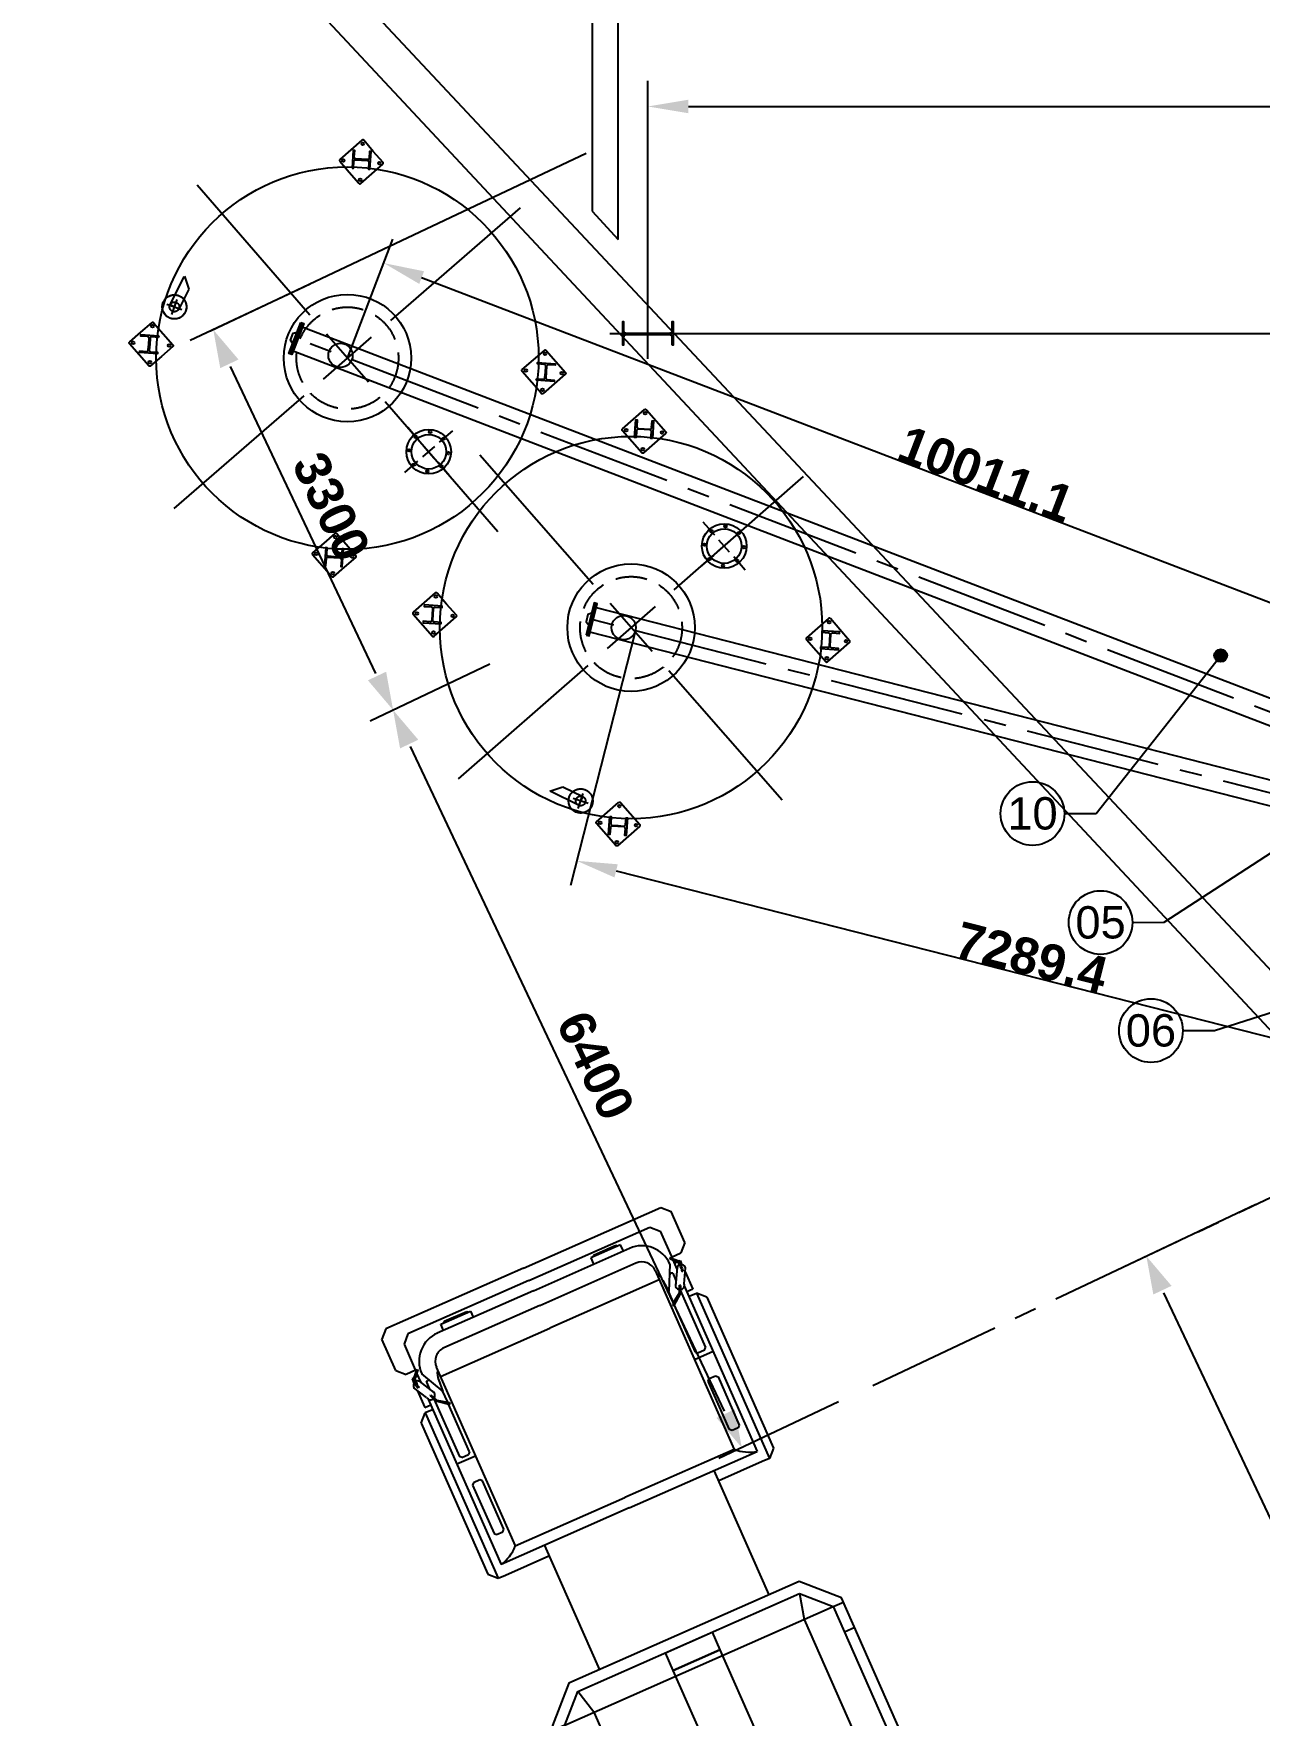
# Model space of a CAD drawing. Extents: x -115306 to 97263, y 46189 to 262006.
# Drawn here: x -52900 to -43281, y 212548 to 225740 of the extents above; entities that cross this region are included whole.
import ezdxf

# ---------------------------------------------------------------- set-up
doc = ezdxf.new("R2010")
doc.units = 0
doc.header["$LTSCALE"] = 508
doc.header["$PDMODE"] = 1
doc.header["$PDSIZE"] = -2
doc.linetypes.add('STYLE_02', pattern=[0.694427, 0.486069, -0.208359])
doc.linetypes.add('STYLE_06', pattern=[3.125, 2.083359, -0.347214, 0.347214, -0.347214])
doc.layers.get('0').update_dxf_attribs({"linetype": 'CONTINUOUS'})
doc.layers.get('DEFPOINTS').update_dxf_attribs({"linetype": 'CONTINUOUS'})
for name, color, linetype in [('CERCHAS', 211, 'CONTINUOUS'), ('COTAS', 30, 'CONTINUOUS'), ('cubierta2', 160, 'CONTINUOUS'), ('INSTALACION_NUEVA', 7, 'CONTINUOUS'), ('muro', 80, 'CONTINUOUS')]:
    doc.layers.add(name, color=color, linetype=linetype)
doc.styles.add('ARIAL-B', font='arialbd.ttf')
doc.styles.add('HELVETICA', font='')
doc.styles.get('HELVETICA').set_extended_font_data('Helvetica')
doc.dimstyles.new('ISO', dxfattribs={"dimtxt": 282.222222, "dimasz": 317.5, "dimexe": 200, "dimexo": 0, "dimgap": 1, "dimtad": 1, "dimdec": 1, "dimzin": 15, "dimdsep": 46, "dimtxsty": 'ARIAL-B', "dimblk": 'VW_FILLEDARROW', "dimcen": 0, "dimadec": 0, "dimazin": 0, "dimtfac": 1, "dimtdec": 1, "dimtix": 1, "dimtmove": 0, "dimatfit": 0, "dimldrblk": 'VW_FILLEDARROW', "dimfxl": 1, "dimtolj": 1, "dimtzin": 15, "dimarcsym": 0})

# ---------------------------------------------------------------- blocks, each defined once
blk = doc.blocks.new('VW_FILLEDARROW')
at = {"color": 0}
blk.add_solid([(0, 0), (-0.93, -0.249), (-0.93, 0.249)], dxfattribs=at)
blk = doc.blocks.new('*D1722')
at = {"layer": 'DEFPOINTS', "color": 0, "linetype": 'Continuous'}
for p in [(-43308, 216556), (-44168, 216150), (-39589, 208692)]:
    blk.add_point(p, dxfattribs=at)
at = {"layer": 'INSTALACION_NUEVA', "color": 0, "linetype": 'Continuous', "lineweight": -2}
for p, q in [((-43308, 216556), (-44348, 216064)), ((-40584, 208572), (-44032, 215863)), ((-39589, 208692), (-40629, 208200))]:
    blk.add_line(p, q, dxfattribs=at)
at = {"layer": 'INSTALACION_NUEVA', "color": 0, "linetype": 'Continuous', "lineweight": -2, "xscale": 317.5, "yscale": 317.5, "zscale": 317.5}
for p, rotation in [((-44168, 216150), 115.3107255779732), ((-40448, 208285), 295.3107255779732)]:
    blk.add_blockref('VW_FILLEDARROW', p, dxfattribs=dict(at, rotation=rotation))
at = {"layer": 'INSTALACION_NUEVA', "color": 0, "linetype": 'Continuous', "insert": (-42087, 212322), "char_height": 282.2, "attachment_point": 5, "rotation": 295.3107, "style": 'ARIAL-B'}
blk.add_mtext('\\A1;8700', dxfattribs=at)
blk = doc.blocks.new('*U686')
at = {"layer": 'INSTALACION_NUEVA', "color": 4, "linetype": 'Continuous'}
for p, q in [((-25601, -7792), (-24523, -7316)), ((-24523, -7316), (-24442, -7347)), ((-24334, -7591), (-24442, -7347)), ((-25558, -7889), (-24610, -7470)), ((-24610, -7470), (-24528, -7502)), ((-24528, -7502), (-24432, -7719)), ((-25523, -7969), (-24770, -7636)), ((-24839, -7608), (-25072, -7711)), ((-24876, -7614), (-25051, -7691)), ((-24862, -7619), (-24876, -7614)), ((-24817, -7657), (-24839, -7608)), ((-24334, -7591), (-24365, -7672)), ((-25472, -8084), (-24719, -7751)), ((-25072, -7711), (-25051, -7760)), ((-25051, -7691), (-25056, -7704)), ((-24451, -7759), (-24461, -7976)), ((-24455, -7710), (-24453, -7717)), ((-24382, -7738), (-24455, -7710)), ((-24452, -7716), (-24386, -7747)), ((-24439, -7705), (-24365, -7672)), ((-24429, -7727), (-24397, -7800)), ((-24418, -7753), (-24395, -7743)), ((-24386, -7747), (-24372, -7779)), ((-24384, -7738), (-24371, -7732)), ((-24352, -7792), (-24382, -7738)), ((-24372, -7780), (-24361, -7794)), ((-24371, -7732), (-24357, -7765)), ((-25601, -7792), (-26680, -8268)), ((-25558, -7889), (-26507, -8308)), ((-24535, -7883), (-25394, -8262)), ((-24567, -7810), (-23947, -9213)), ((-24506, -7889), (-24461, -7976)), ((-24455, -7843), (-24444, -7830)), ((-24429, -7832), (-24444, -7830)), ((-24429, -7832), (-24404, -7888)), ((-24395, -7786), (-24407, -7932)), ((-24361, -7794), (-24360, -7813)), ((-24360, -7813), (-24351, -7817)), ((-24352, -7793), (-24351, -7816)), ((-24340, -7914), (-24329, -7789)), ((-24332, -7821), (-24272, -7957)), ((-25523, -7969), (-26277, -8301)), ((-24424, -8062), (-24463, -7972)), ((-24379, -7987), (-24430, -8072)), ((-24371, -7993), (-24422, -8085)), ((-24378, -7924), (-24379, -7987)), ((-24369, -7928), (-24377, -7925)), ((-24369, -7927), (-24371, -7993)), ((-24370, -7965), (-24171, -8415)), ((-24339, -7931), (-23766, -9229)), ((-24272, -7957), (-24318, -7978)), ((-24301, -8012), (-24243, -7987)), ((-24243, -7987), (-23670, -9284)), ((-24162, -8018), (-24243, -7987)), ((-24162, -8018), (-23639, -9203)), ((-26250, -8232), (-26017, -8129)), ((-25472, -8084), (-26226, -8417)), ((-26222, -8208), (-26046, -8131)), ((-26046, -8131), (-26033, -8136)), ((-26017, -8129), (-25996, -8177)), ((-24430, -8073), (-24422, -8086)), ((-24252, -8451), (-24417, -8077)), ((-26680, -8268), (-26711, -8349)), ((-26507, -8308), (-26538, -8389)), ((-26253, -8642), (-25394, -8262)), ((-26229, -8280), (-26250, -8232)), ((-26227, -8221), (-26222, -8208)), ((-26603, -8594), (-26711, -8349)), ((-26538, -8389), (-26442, -8607)), ((-24259, -8507), (-24113, -8443)), ((-24179, -8435), (-24232, -8458)), ((-24179, -8435), (-24171, -8415)), ((-26285, -8569), (-25665, -9971)), ((-24252, -8451), (-24232, -8458)), ((-26603, -8594), (-26522, -8625)), ((-26449, -8593), (-26522, -8625)), ((-26461, -8655), (-26474, -8661)), ((-26474, -8661), (-26460, -8693)), ((-26462, -8657), (-26434, -8584)), ((-26443, -8716), (-26462, -8657)), ((-26431, -8590), (-26453, -8660)), ((-26453, -8660), (-26439, -8692)), ((-26428, -8640), (-26450, -8650)), ((-26439, -8615), (-26407, -8688)), ((-26439, -8692), (-26435, -8710)), ((-26433, -8584), (-26431, -8590)), ((-26418, -8679), (-26302, -8769)), ((-26400, -8620), (-26233, -8759)), ((-26362, -8685), (-26353, -8672)), ((-26362, -8685), (-26337, -8742)), ((-26335, -8674), (-26353, -8672)), ((-26267, -8666), (-26233, -8759)), ((-24151, -8679), (-24143, -8658)), ((-23984, -9058), (-24151, -8679)), ((-24143, -8658), (-24095, -8637)), ((-24095, -8637), (-24074, -8645)), ((-24074, -8645), (-23907, -9024)), ((-26361, -8806), (-26461, -8730)), ((-26442, -8716), (-26426, -8732)), ((-26435, -8710), (-26422, -8723)), ((-26435, -8749), (-26375, -8886)), ((-26422, -8723), (-26425, -8733)), ((-26349, -8819), (-25776, -10117)), ((-26332, -8794), (-26281, -8836)), ((-26331, -8794), (-26328, -8786)), ((-26328, -8785), (-26281, -8827)), ((-26303, -8818), (-26104, -9269)), ((-26281, -8827), (-26184, -8846)), ((-26281, -8836), (-26179, -8861)), ((-26195, -8844), (-26235, -8754)), ((-26404, -9008), (-26372, -8927)), ((-26375, -8886), (-26328, -8865)), ((-26315, -8902), (-26372, -8927)), ((-26372, -8927), (-25799, -10224)), ((-26023, -9233), (-26189, -8859)), ((-26183, -8846), (-26178, -8861)), ((-26404, -9008), (-25880, -10193)), ((-23963, -9066), (-23984, -9058)), ((-23915, -9044), (-23963, -9066)), ((-23907, -9024), (-23915, -9044)), ((-26023, -9233), (-26031, -9253)), ((-23947, -9213), (-24806, -9592)), ((-24771, -9673), (-23766, -9229)), ((-23639, -9203), (-23670, -9284)), ((-25977, -9266), (-26123, -9330)), ((-26084, -9276), (-26104, -9269)), ((-26084, -9276), (-26031, -9253)), ((-23728, -9309), (-24068, -9460)), ((-23670, -9284), (-23728, -9309)), ((-25992, -9475), (-26000, -9495)), ((-26000, -9495), (-25832, -9874)), ((-25943, -9453), (-25992, -9475)), ((-25923, -9461), (-25943, -9453)), ((-25755, -9840), (-25923, -9461)), ((-24106, -9380), (-23676, -10355)), ((-25665, -9971), (-24806, -9592)), ((-24771, -9673), (-25776, -10117)), ((-25832, -9874), (-25812, -9882)), ((-25812, -9882), (-25763, -9861)), ((-25763, -9861), (-25755, -9840)), ((-25435, -9966), (-25004, -10942)), ((-25742, -10199), (-25401, -10048)), ((-25880, -10193), (-25799, -10224)), ((-25799, -10224), (-25742, -10199)), ((-23434, -10344), (-23398, -10547)), ((-23170, -10446), (-23089, -10411)), ((-25277, -11377), (-23170, -10446)), ((-23398, -10547), (-20745, -16556)), ((-23001, -10610), (-23082, -10646)), ((-25049, -11276), (-25175, -11113)), ((-25049, -11276), (-22396, -17284)), ((-25277, -11377), (-25358, -11413)), ((-25270, -11612), (-25189, -11577))]:
    blk.add_line(p, q, dxfattribs=at)
for points in [[(-22668, -17503), (-20400, -16502), (-23104, -10378), (-23436, -10249), (-25244, -11048), (-25373, -11379)], [(-23434, -10344), (-23170, -10446), (-20517, -16455), (-22624, -17385), (-25277, -11377), (-25175, -11113)], [(-24121, -10648), (-24061, -10785), (-24427, -10947), (-24487, -10810)], [(-24061, -10785), (-23781, -11419), (-24147, -11581), (-24427, -10947)], [(-20494, -16388), (-20436, -16518), (-20480, -16537), (-20538, -16407)], [(-20400, -16502), (-20331, -16657), (-22600, -17659), (-22668, -17503)], [(-20440, -16509), (-20331, -16756), (-22527, -17725), (-22636, -17478)], [(-20499, -16573), (-20419, -16756), (-22468, -17661), (-22548, -17478)], [(-20852, -16728), (-20771, -16911), (-20835, -16940), (-20916, -16757)], [(-21492, -17011), (-21411, -17194), (-21475, -17222), (-21556, -17039)], [(-22645, -17338), (-22588, -17468), (-22632, -17487), (-22689, -17357)], [(-22132, -17294), (-22051, -17477), (-22116, -17505), (-22196, -17322)]]:
    blk.add_lwpolyline(points, close=True, dxfattribs=at)
for centre, radius, start, end in [((-24672, -7857), 241, 23.8256, 113.8256), ((-24672, -7857), 115, 23.8256, 113.8256), ((-24363, -7799), 35.4, 113.8904, 157.6793), ((-24363, -7799), 35.4, 17.6428, 97.8288), ((-24612, -7935), 115, 23.8256, 61.0304), ((-24373, -7925), 35, 157.5767, 262.2227), ((-24373, -7925), 35, 272.261, 18.8654), ((-26179, -8522), 241, 113.8256, 203.8256), ((-26179, -8522), 115, 113.8256, 203.8256), ((-26430, -8712), 35.4, 129.8222, 210.0077), ((-26430, -8712), 35.4, 69.9709, 113.7608), ((-26162, -8620), 115, 166.6208, 203.8256), ((-26330, -8789), 35, 208.7861, 315.3899), ((-26330, -8789), 35, 325.4288, 70.0746), ((-23829, -8918), 317, 248.0551, 281.5201), ((-25963, -9861), 317, 306.131, 339.5961)]:
    blk.add_arc(centre, radius, start, end, dxfattribs=at)
blk = doc.blocks.new('*D1736')
at = {"layer": 'COTAS', "color": 0, "linetype": 'Continuous', "lineweight": -2}
for p, q in [((-48080, 223589), (-48080, 225369)), ((-27409, 223589), (-27409, 225369)), ((-47762, 225169), (-27726, 225169))]:
    blk.add_line(p, q, dxfattribs=at)
at = {"layer": 'COTAS', "color": 0, "linetype": 'Continuous'}
for points in [[(-47762, 225222), (-47762, 225116), (-48080, 225169)], [(-27726, 225222), (-27726, 225116), (-27409, 225169)]]:
    blk.add_solid(points, dxfattribs=at)
at = {"layer": 'DEFPOINTS', "color": 0, "linetype": 'Continuous'}
for p in [(-27409, 225169), (-48080, 223589), (-27409, 223589)]:
    blk.add_point(p, dxfattribs=at)
at = {"layer": 'COTAS', "color": 0, "linetype": 'Continuous', "insert": (-37744, 225314), "char_height": 282.2, "attachment_point": 5, "style": 'ARIAL-B'}
blk.add_mtext('\\A1;20671', dxfattribs=at)
blk = doc.blocks.new('*U1218')
at = {"layer": 'INSTALACION_NUEVA', "color": 7, "linetype": 'Continuous'}
blk.add_lwpolyline([(-24949, 230), (-24874, 143), (-24873, 141), (-24872, 139), (-24871, 137), (-24871, 135), (-24872, 134), (-24872, 132), (-24873, 130), (-24875, 129), (-24961, 53), (-25048, -22), (-25050, -23), (-25052, -24), (-25054, -24), (-25055, -25), (-25057, -24), (-25059, -24), (-25061, -23), (-25062, -21), (-25138, 66), (-25213, 152), (-25214, 154), (-25215, 156), (-25216, 158), (-25216, 160), (-25215, 162), (-25215, 164), (-25214, 165), (-25212, 167), (-25125, 242), (-25039, 317), (-25037, 319), (-25035, 319), (-25033, 320), (-25031, 320), (-25029, 320), (-25027, 319), (-25026, 318), (-25024, 316), (-24949, 230)], close=True, dxfattribs=at)
at = {"layer": 'INSTALACION_NUEVA', "color": 4, "linetype": 'Continuous'}
for centre in [(-25034, 289), (-25185, 158), (-24902, 138), (-25053, 7)]:
    blk.add_circle(centre, 10.5, dxfattribs=at)
blk = doc.blocks.new('*U1219')
at = {"layer": 'INSTALACION_NUEVA', "color": 7, "linetype": 'Continuous'}
blk.add_lwpolyline([(-26381, 1878), (-26456, 1965), (-26458, 1966), (-26459, 1968), (-26461, 1968), (-26463, 1969), (-26465, 1968), (-26467, 1968), (-26469, 1967), (-26470, 1966), (-26557, 1891), (-26644, 1815), (-26645, 1814), (-26646, 1812), (-26647, 1810), (-26647, 1809), (-26647, 1807), (-26647, 1805), (-26646, 1803), (-26645, 1801), (-26570, 1714), (-26494, 1628), (-26493, 1626), (-26491, 1625), (-26489, 1624), (-26487, 1624), (-26485, 1624), (-26483, 1625), (-26482, 1625), (-26480, 1627), (-26393, 1702), (-26306, 1777), (-26305, 1779), (-26304, 1781), (-26303, 1782), (-26303, 1784), (-26303, 1786), (-26303, 1788), (-26304, 1790), (-26305, 1791), (-26381, 1878)], close=True, dxfattribs=at)
at = {"layer": 'INSTALACION_NUEVA', "color": 4, "linetype": 'Continuous'}
for centre in [(-26465, 1937), (-26616, 1806), (-26334, 1786), (-26485, 1655)]:
    blk.add_circle(centre, 10.5, dxfattribs=at)
blk = doc.blocks.new('*U1220')
at = {"layer": 'INSTALACION_NUEVA', "color": 7, "linetype": 'Continuous'}
blk.add_lwpolyline([(-28218, 283), (-28294, 369), (-28295, 371), (-28296, 373), (-28296, 375), (-28296, 377), (-28296, 379), (-28295, 380), (-28294, 382), (-28293, 384), (-28206, 459), (-28119, 534), (-28117, 535), (-28116, 536), (-28114, 537), (-28112, 537), (-28110, 536), (-28108, 536), (-28106, 535), (-28105, 533), (-28030, 447), (-27954, 360), (-27953, 358), (-27952, 356), (-27952, 354), (-27952, 352), (-27952, 350), (-27953, 349), (-27954, 347), (-27955, 346), (-28042, 270), (-28129, 195), (-28130, 194), (-28132, 193), (-28134, 192), (-28136, 192), (-28138, 193), (-28140, 193), (-28141, 194), (-28143, 196), (-28218, 283)], close=True, dxfattribs=at)
at = {"layer": 'INSTALACION_NUEVA', "color": 4, "linetype": 'Continuous'}
for centre in [(-28114, 506), (-28265, 375), (-27983, 355), (-28134, 224)]:
    blk.add_circle(centre, 10.5, dxfattribs=at)
blk = doc.blocks.new('*U1221')
at = {"layer": 'INSTALACION_NUEVA', "color": 7, "linetype": 'Continuous'}
blk.add_lwpolyline([(-26782, -1371), (-26707, -1458), (-26705, -1459), (-26704, -1460), (-26702, -1461), (-26700, -1461), (-26698, -1461), (-26696, -1461), (-26694, -1460), (-26693, -1459), (-26606, -1383), (-26519, -1308), (-26518, -1307), (-26517, -1305), (-26516, -1303), (-26516, -1301), (-26516, -1299), (-26516, -1297), (-26517, -1296), (-26518, -1294), (-26593, -1207), (-26669, -1120), (-26670, -1119), (-26672, -1118), (-26674, -1117), (-26676, -1117), (-26678, -1117), (-26680, -1117), (-26681, -1118), (-26683, -1119), (-26770, -1195), (-26857, -1270), (-26858, -1272), (-26859, -1273), (-26860, -1275), (-26860, -1277), (-26860, -1279), (-26860, -1281), (-26859, -1283), (-26858, -1284), (-26782, -1371)], close=True, dxfattribs=at)
at = {"layer": 'INSTALACION_NUEVA', "color": 4, "linetype": 'Continuous'}
for centre in [(-26678, -1148), (-26829, -1279), (-26547, -1299), (-26698, -1430)]:
    blk.add_circle(centre, 10.5, dxfattribs=at)
blk = doc.blocks.new('*U1222')
at = {"layer": 'INSTALACION_NUEVA', "color": 7, "linetype": 'Continuous'}
blk.add_circle((-26584, 256), 500, dxfattribs=at)
at = {"layer": 'INSTALACION_NUEVA', "color": 5, "linetype": 'STYLE_02'}
blk.add_circle((-26584, 256), 400, dxfattribs=at)
blk = doc.blocks.new('*U1223')
at = {"layer": 'INSTALACION_NUEVA', "color": 6, "linetype": 'Continuous'}
for p, q in [((-28001, 678), (-27883, 637)), ((-27962, 599), (-27921, 717))]:
    blk.add_line(p, q, dxfattribs=at)
blk = doc.blocks.new('*U1224')
at = {"layer": 'INSTALACION_NUEVA', "color": 4, "linetype": 'STYLE_02'}
blk.add_lwpolyline([(-27863, 898), (-27829, 796), (-27908, 641), (-27976, 675)], close=True, dxfattribs=at)
for radius in [95, 38.1]:
    blk.add_circle((-27942, 658), radius, dxfattribs=at)
at = {"layer": 'INSTALACION_NUEVA', "color": 6}
blk.add_blockref('*U1223', (0, 0), dxfattribs=at)
blk = doc.blocks.new('*U1225')
at = {"layer": 'INSTALACION_NUEVA', "color": 4, "linetype": 'Continuous'}
for p, q in [((-26020, -393), (-26110, -289)), ((-25861, -404), (-25758, -314)), ((-25993, -519), (-25899, -437)), ((-25987, -431), (-25905, -525)), ((-26135, -642), (-26031, -552)), ((-25782, -667), (-25873, -563))]:
    blk.add_line(p, q, dxfattribs=at)
blk = doc.blocks.new('*U1226')
at = {"layer": 'INSTALACION_NUEVA', "color": 7, "linetype": 'Continuous'}
blk.add_circle((-25946, -478), 175, dxfattribs=at)
at = {"layer": 'INSTALACION_NUEVA', "color": 4, "linetype": 'Continuous'}
for centre, radius in [((-25946, -478), 136), ((-26048, -361), 10), ((-25935, -323), 9.97), ((-25829, -376), 10), ((-26101, -467), 9.9), ((-25792, -489), 10), ((-26063, -580), 10), ((-25957, -632), 9.97), ((-25845, -595), 10)]:
    blk.add_circle(centre, radius, dxfattribs=at)
at = {"layer": 'INSTALACION_NUEVA', "color": 4}
blk.add_blockref('*U1225', (0, 0), dxfattribs=at)
blk = doc.blocks.new('*U1227')
at = {"layer": 'INSTALACION_NUEVA', "color": 4, "linetype": 'Continuous'}
for p, q in [((-27764, 1615), (-26879, 596)), ((-26244, 551), (-25225, 1436)), ((-26772, 92), (-26395, 420)), ((-26420, 67), (-26748, 445)), ((-27943, -924), (-26923, -39)), ((-26289, -84), (-25403, -1103))]:
    blk.add_line(p, q, dxfattribs=at)
blk = doc.blocks.new('*U1228')
at = {"layer": 'INSTALACION_NUEVA', "color": 7, "linetype": 'Continuous'}
for points in [[(-26548, 1747), (-26537, 1747), (-26533, 1800), (-26533, 1802), (-26532, 1805), (-26530, 1807), (-26529, 1809), (-26527, 1810), (-26524, 1811), (-26522, 1812), (-26519, 1812), (-26519, 1812), (-26474, 1809), (-26428, 1806), (-26426, 1805), (-26423, 1804), (-26421, 1803), (-26419, 1801), (-26418, 1799), (-26417, 1797), (-26416, 1794), (-26416, 1792), (-26416, 1792), (-26420, 1738), (-26409, 1738), (-26399, 1877), (-26410, 1878), (-26414, 1825), (-26414, 1822), (-26415, 1820), (-26416, 1818), (-26418, 1816), (-26420, 1814), (-26423, 1813), (-26425, 1813), (-26428, 1813), (-26473, 1816), (-26519, 1819), (-26521, 1819), (-26523, 1820), (-26526, 1822), (-26528, 1823), (-26529, 1825), (-26530, 1828), (-26531, 1830), (-26531, 1833), (-26527, 1886), (-26538, 1887), (-26548, 1747)], [(-28065, 430), (-28066, 419), (-28119, 422), (-28122, 422), (-28124, 422), (-28127, 421), (-28129, 419), (-28131, 417), (-28132, 415), (-28133, 413), (-28133, 410), (-28133, 410), (-28136, 365), (-28140, 319), (-28140, 317), (-28139, 314), (-28138, 312), (-28136, 310), (-28135, 308), (-28132, 307), (-28130, 306), (-28128, 306), (-28128, 306), (-28074, 302), (-28075, 290), (-28215, 300), (-28214, 312), (-28161, 308), (-28158, 308), (-28156, 308), (-28153, 309), (-28151, 311), (-28149, 313), (-28148, 315), (-28147, 317), (-28147, 320), (-28143, 365), (-28140, 411), (-28140, 413), (-28141, 416), (-28142, 418), (-28143, 420), (-28145, 422), (-28147, 423), (-28150, 424), (-28152, 425), (-28206, 428), (-28205, 440), (-28065, 430)], [(-25102, 82), (-25101, 94), (-25048, 90), (-25046, 90), (-25043, 91), (-25041, 91), (-25039, 93), (-25037, 95), (-25036, 97), (-25034, 99), (-25034, 102), (-25034, 102), (-25031, 147), (-25028, 193), (-25028, 195), (-25028, 198), (-25029, 200), (-25031, 202), (-25033, 204), (-25035, 205), (-25037, 206), (-25040, 207), (-25040, 207), (-25093, 210), (-25092, 222), (-24953, 212), (-24953, 201), (-25007, 204), (-25009, 204), (-25012, 204), (-25014, 203), (-25016, 201), (-25018, 199), (-25019, 197), (-25020, 195), (-25021, 192), (-25024, 147), (-25027, 101), (-25027, 99), (-25027, 97), (-25025, 94), (-25024, 92), (-25022, 90), (-25020, 89), (-25018, 88), (-25015, 88), (-24962, 84), (-24962, 72), (-25102, 82)], [(-26615, -1240), (-26626, -1239), (-26630, -1293), (-26630, -1295), (-26631, -1297), (-26633, -1300), (-26634, -1302), (-26636, -1303), (-26639, -1304), (-26641, -1305), (-26644, -1305), (-26644, -1305), (-26689, -1302), (-26735, -1298), (-26737, -1298), (-26740, -1297), (-26742, -1296), (-26744, -1294), (-26745, -1292), (-26746, -1289), (-26747, -1287), (-26747, -1284), (-26747, -1284), (-26743, -1231), (-26754, -1230), (-26764, -1370), (-26753, -1371), (-26749, -1317), (-26749, -1315), (-26748, -1313), (-26747, -1310), (-26745, -1308), (-26743, -1307), (-26740, -1306), (-26738, -1305), (-26735, -1305), (-26690, -1309), (-26644, -1312), (-26642, -1312), (-26640, -1313), (-26637, -1314), (-26635, -1316), (-26634, -1318), (-26633, -1321), (-26632, -1323), (-26632, -1326), (-26636, -1379), (-26625, -1380), (-26615, -1240)]]:
    blk.add_lwpolyline(points, close=True, dxfattribs=at)
blk.add_circle((-26584, 256), 1500, dxfattribs=at)
at = {"layer": 'INSTALACION_NUEVA', "color": 1, "linetype": 'Continuous'}
blk.add_circle((-27942, 658), 95, dxfattribs=at)
at = {"layer": 'INSTALACION_NUEVA', "color": 4}
for name in ['*U1219', '*U1227', '*U1224', '*U1220', '*U1218', '*U1226', '*U1221']:
    blk.add_blockref(name, (0, 0), dxfattribs=at)
at = {"layer": 'INSTALACION_NUEVA', "color": 6}
blk.add_blockref('*U1222', (0, 0), dxfattribs=at)
blk = doc.blocks.new('*U1229')
at = {"layer": 'INSTALACION_NUEVA', "color": 7}
blk.add_blockref('*U1228', (0, 0), dxfattribs=at)
blk = doc.blocks.new('*D1738')
at = {"layer": 'DEFPOINTS', "color": 0, "linetype": 'Continuous'}
for p in [(-49320, 220793), (-50079, 220434), (-46583, 215007)]:
    blk.add_point(p, dxfattribs=at)
at = {"layer": 'INSTALACION_NUEVA', "color": 0, "linetype": 'Continuous', "lineweight": -2}
for p, q in [((-49320, 220793), (-50260, 220348)), ((-47479, 214935), (-49943, 220147)), ((-46583, 215007), (-47524, 214563))]:
    blk.add_line(p, q, dxfattribs=at)
at = {"layer": 'INSTALACION_NUEVA', "color": 0, "linetype": 'Continuous', "lineweight": -2, "xscale": 317.5, "yscale": 317.5, "zscale": 317.5}
for p, rotation in [((-50079, 220434), 115.3107255779733), ((-47343, 214648), 295.3107255779733)]:
    blk.add_blockref('VW_FILLEDARROW', p, dxfattribs=dict(at, rotation=rotation))
at = {"layer": 'INSTALACION_NUEVA', "color": 0, "linetype": 'Continuous', "insert": (-48490, 217645), "char_height": 282.2, "attachment_point": 5, "rotation": 295.3107, "style": 'ARIAL-B'}
blk.add_mtext('\\A1;6400', dxfattribs=at)
blk = doc.blocks.new('*D1740')
at = {"layer": 'DEFPOINTS', "color": 0, "linetype": 'Continuous'}
for p in [(-50730, 223776), (-51490, 223417), (-49320, 220793)]:
    blk.add_point(p, dxfattribs=at)
at = {"layer": 'INSTALACION_NUEVA', "color": 0, "linetype": 'Continuous', "lineweight": -2}
for p, q in [((-50730, 223776), (-51671, 223332)), ((-50215, 220721), (-51354, 223130)), ((-49320, 220793), (-50260, 220348))]:
    blk.add_line(p, q, dxfattribs=at)
at = {"layer": 'INSTALACION_NUEVA', "color": 0, "linetype": 'Continuous', "lineweight": -2, "xscale": 317.5, "yscale": 317.5, "zscale": 317.5}
for p, rotation in [((-51490, 223417), 115.3107255779811), ((-50079, 220434), 295.3107255779811)]:
    blk.add_blockref('VW_FILLEDARROW', p, dxfattribs=dict(at, rotation=rotation))
at = {"layer": 'INSTALACION_NUEVA', "color": 0, "linetype": 'Continuous', "insert": (-50564, 222030), "char_height": 282.2, "attachment_point": 5, "rotation": 295.3107, "style": 'ARIAL-B'}
blk.add_mtext('\\A1;3300', dxfattribs=at)
blk = doc.blocks.new('*U1136')
at = {"layer": 'INSTALACION_NUEVA', "color": 4, "linetype": 'Continuous'}
blk.add_line((-26896, 593), (-27012, 360), dxfattribs=at)
for points in [[(-26908, 599), (-26885, 588), (-27001, 355), (-27024, 366)], [(-26972, 413), (-27002, 467), (-26975, 521), (-26914, 530)]]:
    blk.add_lwpolyline(points, close=True, dxfattribs=at)
blk = doc.blocks.new('*U1138')
at = {"layer": 'INSTALACION_NUEVA', "color": 4, "linetype": 'STYLE_06'}
blk.add_line((-17064, -4456), (-26943, 471), dxfattribs=at)
at = {"layer": 'INSTALACION_NUEVA', "color": 7, "linetype": 'Continuous'}
blk.add_lwpolyline([(-17042, -4355), (-26899, 561), (-26988, 382), (-17131, -4534)], close=True, dxfattribs=at)
at = {"layer": 'INSTALACION_NUEVA', "color": 4, "linetype": 'Continuous'}
blk.add_circle((-26622, 311), 95, dxfattribs=at)
at = {"layer": 'INSTALACION_NUEVA', "color": 4}
blk.add_blockref('*U1136', (0, 0), dxfattribs=at)
blk = doc.blocks.new('*U1139')
at = {"layer": 'INSTALACION_NUEVA', "color": 7, "linetype": 'Continuous'}
blk.add_lwpolyline([(-23112, -2038), (-23015, -2099), (-23013, -2100), (-23012, -2102), (-23011, -2103), (-23010, -2105), (-23010, -2107), (-23010, -2109), (-23011, -2111), (-23012, -2113), (-23072, -2210), (-23133, -2308), (-23134, -2310), (-23136, -2311), (-23137, -2312), (-23139, -2313), (-23141, -2313), (-23143, -2313), (-23145, -2312), (-23147, -2311), (-23244, -2251), (-23342, -2190), (-23344, -2189), (-23345, -2187), (-23346, -2185), (-23347, -2184), (-23347, -2182), (-23347, -2180), (-23346, -2178), (-23345, -2176), (-23285, -2078), (-23224, -1981), (-23223, -1979), (-23221, -1978), (-23219, -1977), (-23218, -1976), (-23216, -1976), (-23214, -1976), (-23212, -1977), (-23210, -1978), (-23112, -2038)], close=True, dxfattribs=at)
at = {"layer": 'INSTALACION_NUEVA', "color": 4, "linetype": 'Continuous'}
for centre in [(-23211, -2007), (-23041, -2112), (-23316, -2177), (-23146, -2282)]:
    blk.add_circle(centre, 10.5, dxfattribs=at)
blk = doc.blocks.new('*U1140')
at = {"layer": 'INSTALACION_NUEVA', "color": 7, "linetype": 'Continuous'}
blk.add_lwpolyline([(-24967, -885), (-25064, -825), (-25066, -824), (-25068, -823), (-25070, -823), (-25072, -823), (-25074, -824), (-25075, -825), (-25077, -826), (-25078, -828), (-25139, -925), (-25200, -1023), (-25201, -1025), (-25201, -1027), (-25201, -1029), (-25201, -1031), (-25200, -1032), (-25199, -1034), (-25198, -1036), (-25196, -1037), (-25099, -1098), (-25001, -1158), (-24999, -1159), (-24998, -1160), (-24995, -1160), (-24994, -1159), (-24992, -1159), (-24990, -1158), (-24989, -1157), (-24987, -1155), (-24927, -1057), (-24866, -960), (-24865, -958), (-24865, -956), (-24864, -954), (-24865, -952), (-24865, -950), (-24866, -949), (-24868, -947), (-24869, -946), (-24967, -885)], close=True, dxfattribs=at)
at = {"layer": 'INSTALACION_NUEVA', "color": 4, "linetype": 'Continuous'}
for centre in [(-25065, -854), (-25171, -1023), (-24895, -959), (-25001, -1129)]:
    blk.add_circle(centre, 10.5, dxfattribs=at)
blk = doc.blocks.new('*U1141')
at = {"layer": 'INSTALACION_NUEVA', "color": 7, "linetype": 'Continuous'}
blk.add_lwpolyline([(-26252, -2952), (-26350, -2891), (-26351, -2890), (-26352, -2889), (-26353, -2887), (-26354, -2885), (-26354, -2883), (-26354, -2881), (-26354, -2879), (-26353, -2877), (-26292, -2780), (-26231, -2682), (-26230, -2681), (-26229, -2679), (-26227, -2678), (-26225, -2678), (-26223, -2677), (-26221, -2678), (-26219, -2678), (-26218, -2679), (-26120, -2740), (-26022, -2800), (-26021, -2801), (-26019, -2803), (-26018, -2805), (-26018, -2807), (-26018, -2808), (-26018, -2810), (-26018, -2812), (-26019, -2814), (-26080, -2912), (-26140, -3009), (-26142, -3011), (-26143, -3012), (-26145, -3013), (-26147, -3014), (-26149, -3014), (-26151, -3014), (-26152, -3013), (-26154, -3013), (-26252, -2952)], close=True, dxfattribs=at)
at = {"layer": 'INSTALACION_NUEVA', "color": 4, "linetype": 'Continuous'}
for centre in [(-26218, -2708), (-26324, -2878), (-26048, -2814), (-26154, -2983)]:
    blk.add_circle(centre, 10.5, dxfattribs=at)
blk = doc.blocks.new('*U1142')
at = {"layer": 'INSTALACION_NUEVA', "color": 7, "linetype": 'Continuous'}
blk.add_lwpolyline([(-24392, -4108), (-24294, -4169), (-24292, -4170), (-24291, -4171), (-24289, -4171), (-24287, -4170), (-24285, -4170), (-24283, -4169), (-24282, -4168), (-24281, -4166), (-24220, -4068), (-24159, -3971), (-24158, -3969), (-24158, -3967), (-24158, -3965), (-24158, -3963), (-24158, -3961), (-24159, -3960), (-24161, -3958), (-24162, -3957), (-24260, -3896), (-24358, -3835), (-24359, -3835), (-24361, -3834), (-24363, -3834), (-24365, -3834), (-24367, -3835), (-24369, -3836), (-24370, -3837), (-24371, -3839), (-24432, -3936), (-24493, -4034), (-24494, -4036), (-24494, -4038), (-24494, -4040), (-24494, -4041), (-24494, -4043), (-24492, -4045), (-24491, -4047), (-24490, -4048), (-24392, -4108)], close=True, dxfattribs=at)
at = {"layer": 'INSTALACION_NUEVA', "color": 4, "linetype": 'Continuous'}
for centre in [(-24358, -3865), (-24464, -4034), (-24188, -3970), (-24294, -4140)]:
    blk.add_circle(centre, 10.5, dxfattribs=at)
blk = doc.blocks.new('*U1143')
at = {"layer": 'INSTALACION_NUEVA', "color": 7, "linetype": 'Continuous'}
blk.add_circle((-24682, -2495), 500, dxfattribs=at)
at = {"layer": 'INSTALACION_NUEVA', "color": 5, "linetype": 'STYLE_02'}
blk.add_circle((-24682, -2495), 400, dxfattribs=at)
blk = doc.blocks.new('*U1144')
at = {"layer": 'INSTALACION_NUEVA', "color": 6, "linetype": 'Continuous'}
for p, q in [((-26100, -2574), (-26096, -2449)), ((-26161, -2510), (-26036, -2514))]:
    blk.add_line(p, q, dxfattribs=at)
blk = doc.blocks.new('*U1145')
at = {"layer": 'INSTALACION_NUEVA', "color": 4, "linetype": 'STYLE_02'}
blk.add_lwpolyline([(-26094, -2259), (-26032, -2347), (-26061, -2518), (-26136, -2505)], close=True, dxfattribs=at)
for radius in [95, 38.1]:
    blk.add_circle((-26098, -2512), radius, dxfattribs=at)
at = {"layer": 'INSTALACION_NUEVA', "color": 6}
blk.add_blockref('*U1144', (0, 0), dxfattribs=at)
blk = doc.blocks.new('*U1146')
at = {"layer": 'INSTALACION_NUEVA', "color": 4, "linetype": 'Continuous'}
for p, q in [((-23952, -2949), (-24069, -2876)), ((-23797, -2913), (-23725, -2796)), ((-23910, -2975), (-23804, -3041)), ((-23890, -3061), (-23824, -2955)), ((-23989, -3221), (-23916, -3104)), ((-23644, -3140), (-23761, -3068))]:
    blk.add_line(p, q, dxfattribs=at)
blk = doc.blocks.new('*U1147')
at = {"layer": 'INSTALACION_NUEVA', "color": 7, "linetype": 'Continuous'}
blk.add_circle((-23857, -3008), 175, dxfattribs=at)
at = {"layer": 'INSTALACION_NUEVA', "color": 4, "linetype": 'Continuous'}
for centre, radius in [((-23857, -3008), 136), ((-23892, -2857), 9.97), ((-23775, -2877), 10), ((-24008, -3044), 9.9), ((-23988, -2927), 10), ((-23706, -2973), 10), ((-23939, -3140), 10), ((-23821, -3159), 9.97), ((-23725, -3090), 10)]:
    blk.add_circle(centre, radius, dxfattribs=at)
at = {"layer": 'INSTALACION_NUEVA', "color": 4}
blk.add_blockref('*U1146', (0, 0), dxfattribs=at)
blk = doc.blocks.new('*U1148')
at = {"layer": 'INSTALACION_NUEVA', "color": 4, "linetype": 'Continuous'}
for p, q in [((-24444, -2113), (-23732, -967)), ((-26211, -1545), (-25064, -2258)), ((-24470, -2627), (-24894, -2363)), ((-24814, -2707), (-24550, -2283)), ((-24300, -2733), (-23154, -3446)), ((-25633, -4024), (-24920, -2877))]:
    blk.add_line(p, q, dxfattribs=at)
blk = doc.blocks.new('*U1149')
at = {"layer": 'INSTALACION_NUEVA', "color": 7, "linetype": 'Continuous'}
for points in [[(-25088, -1060), (-25077, -1057), (-25089, -1005), (-25090, -1003), (-25089, -1000), (-25089, -998), (-25087, -995), (-25086, -993), (-25084, -992), (-25082, -990), (-25079, -989), (-25079, -989), (-25035, -979), (-24991, -969), (-24988, -968), (-24986, -969), (-24983, -969), (-24981, -970), (-24979, -972), (-24977, -974), (-24976, -976), (-24975, -978), (-24975, -978), (-24963, -1030), (-24952, -1028), (-24984, -892), (-24995, -894), (-24983, -946), (-24982, -949), (-24982, -951), (-24983, -954), (-24984, -956), (-24986, -958), (-24988, -960), (-24990, -961), (-24992, -962), (-25037, -972), (-25081, -982), (-25083, -983), (-25086, -983), (-25089, -982), (-25091, -981), (-25093, -979), (-25095, -977), (-25096, -975), (-25097, -973), (-25109, -921), (-25120, -923), (-25088, -1060)], [(-23215, -2224), (-23218, -2213), (-23166, -2201), (-23163, -2200), (-23161, -2199), (-23159, -2197), (-23158, -2195), (-23156, -2193), (-23156, -2190), (-23156, -2188), (-23156, -2185), (-23156, -2185), (-23166, -2141), (-23177, -2097), (-23177, -2094), (-23179, -2092), (-23181, -2090), (-23183, -2088), (-23185, -2087), (-23187, -2087), (-23190, -2087), (-23192, -2087), (-23192, -2087), (-23244, -2099), (-23247, -2088), (-23111, -2056), (-23108, -2067), (-23160, -2079), (-23163, -2080), (-23165, -2081), (-23167, -2083), (-23168, -2085), (-23169, -2087), (-23170, -2090), (-23170, -2093), (-23170, -2095), (-23160, -2139), (-23149, -2184), (-23148, -2186), (-23147, -2188), (-23145, -2190), (-23143, -2192), (-23141, -2193), (-23139, -2194), (-23136, -2194), (-23134, -2193), (-23082, -2181), (-23079, -2192), (-23215, -2224)], [(-26149, -2766), (-26146, -2777), (-26198, -2789), (-26201, -2790), (-26203, -2791), (-26205, -2793), (-26207, -2795), (-26208, -2797), (-26208, -2800), (-26209, -2802), (-26208, -2805), (-26208, -2805), (-26198, -2849), (-26188, -2894), (-26187, -2896), (-26185, -2898), (-26184, -2900), (-26182, -2902), (-26180, -2903), (-26177, -2903), (-26174, -2904), (-26172, -2903), (-26172, -2903), (-26120, -2891), (-26117, -2902), (-26254, -2934), (-26256, -2923), (-26204, -2911), (-26202, -2910), (-26200, -2909), (-26198, -2907), (-26196, -2905), (-26195, -2903), (-26194, -2900), (-26194, -2898), (-26194, -2895), (-26205, -2851), (-26215, -2806), (-26216, -2804), (-26217, -2802), (-26219, -2800), (-26221, -2798), (-26223, -2797), (-26226, -2797), (-26228, -2796), (-26231, -2797), (-26283, -2809), (-26285, -2798), (-26149, -2766)], [(-24271, -3934), (-24282, -3937), (-24270, -3988), (-24269, -3991), (-24270, -3994), (-24270, -3996), (-24271, -3998), (-24273, -4001), (-24275, -4002), (-24277, -4004), (-24279, -4004), (-24279, -4004), (-24324, -4015), (-24368, -4025), (-24371, -4025), (-24373, -4025), (-24376, -4025), (-24378, -4023), (-24380, -4022), (-24382, -4020), (-24383, -4018), (-24384, -4015), (-24384, -4015), (-24396, -3963), (-24407, -3966), (-24375, -4102), (-24364, -4100), (-24376, -4047), (-24376, -4045), (-24376, -4043), (-24376, -4040), (-24375, -4038), (-24373, -4036), (-24371, -4034), (-24369, -4033), (-24366, -4032), (-24322, -4021), (-24278, -4011), (-24275, -4011), (-24273, -4011), (-24270, -4012), (-24268, -4013), (-24266, -4014), (-24264, -4016), (-24263, -4018), (-24262, -4021), (-24250, -4073), (-24239, -4070), (-24271, -3934)]]:
    blk.add_lwpolyline(points, close=True, dxfattribs=at)
blk.add_circle((-24682, -2495), 1500, dxfattribs=at)
at = {"layer": 'INSTALACION_NUEVA', "color": 1, "linetype": 'Continuous'}
blk.add_circle((-26098, -2512), 95, dxfattribs=at)
at = {"layer": 'INSTALACION_NUEVA', "color": 4}
for name in ['*U1140', '*U1148', '*U1139', '*U1145', '*U1141', '*U1147', '*U1142']:
    blk.add_blockref(name, (0, 0), dxfattribs=at)
at = {"layer": 'INSTALACION_NUEVA', "color": 6}
blk.add_blockref('*U1143', (0, 0), dxfattribs=at)
blk = doc.blocks.new('*U1150')
at = {"layer": 'INSTALACION_NUEVA', "color": 7}
blk.add_blockref('*U1149', (0, 0), dxfattribs=at)
blk = doc.blocks.new('*U1133')
at = {"layer": 'INSTALACION_NUEVA', "color": 4, "linetype": 'Continuous'}
blk.add_line((-25003, -2469), (-24927, -2221), dxfattribs=at)
for points in [[(-25015, -2466), (-24991, -2473), (-24915, -2224), (-24939, -2217)], [(-24934, -2286), (-24992, -2305), (-25010, -2363), (-24972, -2411)]]:
    blk.add_lwpolyline(points, close=True, dxfattribs=at)
blk = doc.blocks.new('*U1134')
at = {"layer": 'INSTALACION_NUEVA', "color": 4, "linetype": 'Continuous'}
blk.add_line((-17593, -4748), (-17517, -4499), dxfattribs=at)
for points in [[(-17581, -4751), (-17605, -4744), (-17529, -4496), (-17505, -4503)], [(-17548, -4558), (-17510, -4606), (-17528, -4663), (-17586, -4682)]]:
    blk.add_lwpolyline(points, close=True, dxfattribs=at)
blk = doc.blocks.new('*U1135')
at = {"layer": 'INSTALACION_NUEVA', "color": 4, "linetype": 'STYLE_06'}
blk.add_line((-17543, -4627), (-24953, -2349), dxfattribs=at)
at = {"layer": 'INSTALACION_NUEVA', "color": 7, "linetype": 'Continuous'}
blk.add_lwpolyline([(-17596, -4715), (-24983, -2444), (-24924, -2253), (-17538, -4524)], close=True, dxfattribs=at)
at = {"layer": 'INSTALACION_NUEVA', "color": 4, "linetype": 'Continuous'}
blk.add_circle((-24717, -2421), 95, dxfattribs=at)
at = {"layer": 'INSTALACION_NUEVA', "color": 4}
for name in ['*U1133', '*U1134']:
    blk.add_blockref(name, (0, 0), dxfattribs=at)
blk = doc.blocks.new('*U1248')
at = {"layer": 'INSTALACION_NUEVA', "color": 4, "linetype": 'Continuous'}
for p, q in [((-23691, -659), (-23691, -259)), ((-23991, -459), (-23391, -459))]:
    blk.add_line(p, q, dxfattribs=at)
blk = doc.blocks.new('*U1249')
at = {"layer": 'INSTALACION_NUEVA', "color": 1, "linetype": 'Continuous'}
blk.add_lwpolyline([(-23504, -549), (-23491, -549), (-23491, -468), (-23491, -459), (-23491, -369), (-23504, -369), (-23504, -440), (-23504, -443), (-23505, -447), (-23507, -450), (-23509, -453), (-23512, -456), (-23514, -457), (-23518, -458), (-23521, -459), (-23691, -459), (-23862, -459), (-23865, -458), (-23868, -457), (-23871, -456), (-23874, -453), (-23876, -450), (-23877, -447), (-23878, -443), (-23879, -440), (-23879, -369), (-23891, -369), (-23891, -459), (-23891, -468), (-23891, -549), (-23879, -549), (-23879, -487), (-23878, -483), (-23877, -480), (-23876, -476), (-23874, -473), (-23871, -471), (-23868, -469), (-23865, -468), (-23862, -468), (-23691, -468), (-23521, -468), (-23518, -468), (-23514, -469), (-23512, -471), (-23509, -473), (-23507, -476), (-23505, -480), (-23504, -483), (-23504, -487), (-23504, -549)], close=True, dxfattribs=at)
at = {"layer": 'INSTALACION_NUEVA', "color": 4}
blk.add_blockref('*U1248', (0, 0), dxfattribs=at)
blk = doc.blocks.new('*D2328')
at = {"layer": 'cubierta2', "color": 0, "linetype": 'Continuous', "lineweight": -2}
for p, q in [((-48177, 221057), (-48686, 219057)), ((-48329, 219173), (-41880, 217532)), ((-41113, 219260), (-41622, 217260))]:
    blk.add_line(p, q, dxfattribs=at)
at = {"layer": 'cubierta2', "color": 0, "linetype": 'Continuous'}
for points in [[(-48316, 219224), (-48342, 219121), (-48637, 219251)], [(-41867, 217583), (-41893, 217481), (-41573, 217454)]]:
    blk.add_solid(points, dxfattribs=at)
at = {"layer": 'DEFPOINTS', "color": 0, "linetype": 'Continuous'}
for p in [(-48177, 221057), (-41113, 219260), (-41573, 217454)]:
    blk.add_point(p, dxfattribs=at)
at = {"layer": 'cubierta2', "color": 0, "linetype": 'Continuous', "insert": (-45069, 218493), "char_height": 282.2, "attachment_point": 5, "rotation": 345.7254, "style": 'ARIAL-B'}
blk.add_mtext('\\A1;7289.4', dxfattribs=at)
blk = doc.blocks.new('*D2329')
at = {"layer": 'cubierta2', "color": 0, "linetype": 'Continuous', "lineweight": -2}
for p, q in [((-50437, 223195), (-50080, 224127)), ((-49855, 223827), (-41099, 220475)), ((-41087, 219616), (-40731, 220548))]:
    blk.add_line(p, q, dxfattribs=at)
at = {"layer": 'cubierta2', "color": 0, "linetype": 'Continuous'}
for points in [[(-49836, 223876), (-49874, 223777), (-50151, 223940)], [(-41080, 220524), (-41117, 220425), (-40802, 220361)]]:
    blk.add_solid(points, dxfattribs=at)
at = {"layer": 'DEFPOINTS', "color": 0, "linetype": 'Continuous'}
for p in [(-50437, 223195), (-40802, 220361), (-41087, 219616)]:
    blk.add_point(p, dxfattribs=at)
at = {"layer": 'cubierta2', "color": 0, "linetype": 'Continuous', "insert": (-45425, 222286), "char_height": 282.22, "attachment_point": 5, "rotation": 339.0533, "style": 'ARIAL-B'}
blk.add_mtext('\\A1;10011.1', dxfattribs=at)

msp = doc.modelspace()

# ---------------------------------------------------------------- hatches: boundary and pattern name
at = {"layer": 'INSTALACION_NUEVA', "linetype": 'Continuous'}
h = msp.add_hatch(color=4, dxfattribs=at)
edge = h.paths.add_edge_path()
edge.add_arc((-43584.49, 220861.26), 50, 0, 360)

# ---------------------------------------------------------------- linework, layer by layer
at = {"layer": 'CERCHAS', "linetype": 'Continuous'}
msp.add_line((-48284.71, 223388.69), (-27408.57, 223388.69), dxfattribs=at)
at = {"layer": 'INSTALACION_NUEVA', "color": 1, "linetype": 'Continuous'}
for p, q in [((-48515.58, 256785.93), (-48515.58, 224347.89)), ((-48313.45, 224124.8), (-48313.45, 256785.93)), ((-48515.58, 224347.89), (-48313.45, 224124.8))]:
    msp.add_line(p, q, dxfattribs=at)
at = {"layer": 'INSTALACION_NUEVA', "color": 4, "linetype": 'Continuous'}
for p, q in [((-48565.19, 224800.31), (-51512.43, 223406.49)), ((-44561.34, 219623.66), (-43584.49, 220861.26)), ((-44027.22, 218769.16), (-41930.56, 220133.25)), ((-44811.34, 219622.57), (-44561.34, 219623.66)), ((-44277.22, 218768.07), (-44027.22, 218769.16)), ((-43632.03, 217921.42), (-40904.1, 218793.47)), ((-43882.03, 217920.32), (-43632.03, 217921.42))]:
    msp.add_line(p, q, dxfattribs=at)
at = {"layer": 'INSTALACION_NUEVA', "color": 4, "linetype": 'STYLE_06'}
msp.add_line((-46313.44, 215135.17), (-38806.53, 218685.39), dxfattribs=at)
at = {"layer": 'INSTALACION_NUEVA', "color": 4, "linetype": 'Continuous'}
for centre, radius in [((-43584.49, 220861.26), 50), ((-45061.34, 219621.47), 250), ((-44527.22, 218766.97), 250), ((-44132.02, 217919.23), 250)]:
    msp.add_circle(centre, radius, dxfattribs=at)
at = {"layer": 'muro', "linetype": 'Continuous'}
for p, q in [((-52681.1, 228518.08), (-41056.34, 216115.14)), ((-41376.44, 215973.6), (-52899.99, 228312.93))]:
    msp.add_line(p, q, dxfattribs=at)

# ---------------------------------------------------------------- block references
at = {"layer": 'INSTALACION_NUEVA', "color": 6}
msp.add_blockref('*U1229', (-23853.22, 222938.81), dxfattribs=at)
at = {"layer": 'INSTALACION_NUEVA', "color": 4}
for name, p, rotation in [('*U1138', (-23963.53, 225469.77), 5.525598727549261), ('*U1135', (-23696.5, 224680.82), 2.740352817243562)]:
    msp.add_blockref(name, p, dxfattribs=dict(at, rotation=rotation))
for name, p in [('*U1249', (-24388.26, 223847.39)), ('*U686', (-23455.21, 223847.38))]:
    msp.add_blockref(name, p, dxfattribs=at)
at = {"layer": 'INSTALACION_NUEVA', "color": 6, "rotation": 73.0856780210031}
msp.add_blockref('*U1150', (-43417.72, 245420.92), dxfattribs=at)

# ---------------------------------------------------------------- texts
at = {"layer": 'INSTALACION_NUEVA', "color": 4, "char_height": 254, "attachment_point": 5, "rotation": 0.251258, "style": 'HELVETICA'}
for s, insert in [('10', (-45061.34, 219621.47)), ('05', (-44527.22, 218766.97)), ('06', (-44132.02, 217919.23))]:
    msp.add_mtext(s, dxfattribs=dict(at, insert=insert))

# ---------------------------------------------------------------- dimensions: what is measured, and where the dimension line sits
at = {"layer": 'COTAS', "linetype": 'Continuous'}
dim = msp.add_linear_dim(base=(-27408.57, 225168.75), p1=(-48079.58, 223588.69), p2=(-27408.57, 223588.69), dimstyle='ISO', override={"dimpost": '<>'}, dxfattribs=at)
dim.commit()
dim.dimension.update_dxf_attribs({"geometry": '*D1736', "text_midpoint": (-37744.07, 225313.85)})
at = {"layer": 'cubierta2', "linetype": 'Continuous'}
for p1, p2, distance, picture, middle in [((-50436.82, 223194.84), (-41087.34, 219615.87), 798.12, '*D2329', (-45424.88, 222286.24)), ((-48177.4, 221056.96), (-41113.07, 219259.63), -1863.62, '*D2328', (-45068.94, 218492.92))]:
    dim = msp.add_aligned_dim(p1=p1, p2=p2, distance=distance, dimstyle='ISO', override={"dimpost": '<>'}, dxfattribs=at)
    dim.commit()
    dim.dimension.update_dxf_attribs({"geometry": picture, "text_midpoint": middle})
at = {"layer": 'INSTALACION_NUEVA', "color": 4, "linetype": 'Continuous'}
for p1, p2, distance, picture, middle in [((-49319.58, 220793.11), (-50730.42, 223776.32), 840.13, '*D1740', (-50563.82, 222029.89)), ((-46583.41, 215007.5), (-49319.58, 220793.11), 840.13, '*D1738', (-48490.32, 217645.48)), ((-39588.61, 208691.66), (-43308.09, 216556.48), 950.81, '*D1722', (-42087.13, 212321.97))]:
    dim = msp.add_aligned_dim(p1=p1, p2=p2, distance=distance, dimstyle='ISO', override={"dimgap": 100, "dimpost": '<>', "dimtxsty": 'ARIAL-B'}, dxfattribs=at)
    dim.commit()
    dim.dimension.update_dxf_attribs({"geometry": picture, "text_midpoint": middle})

doc.saveas('drawing.dxf')
